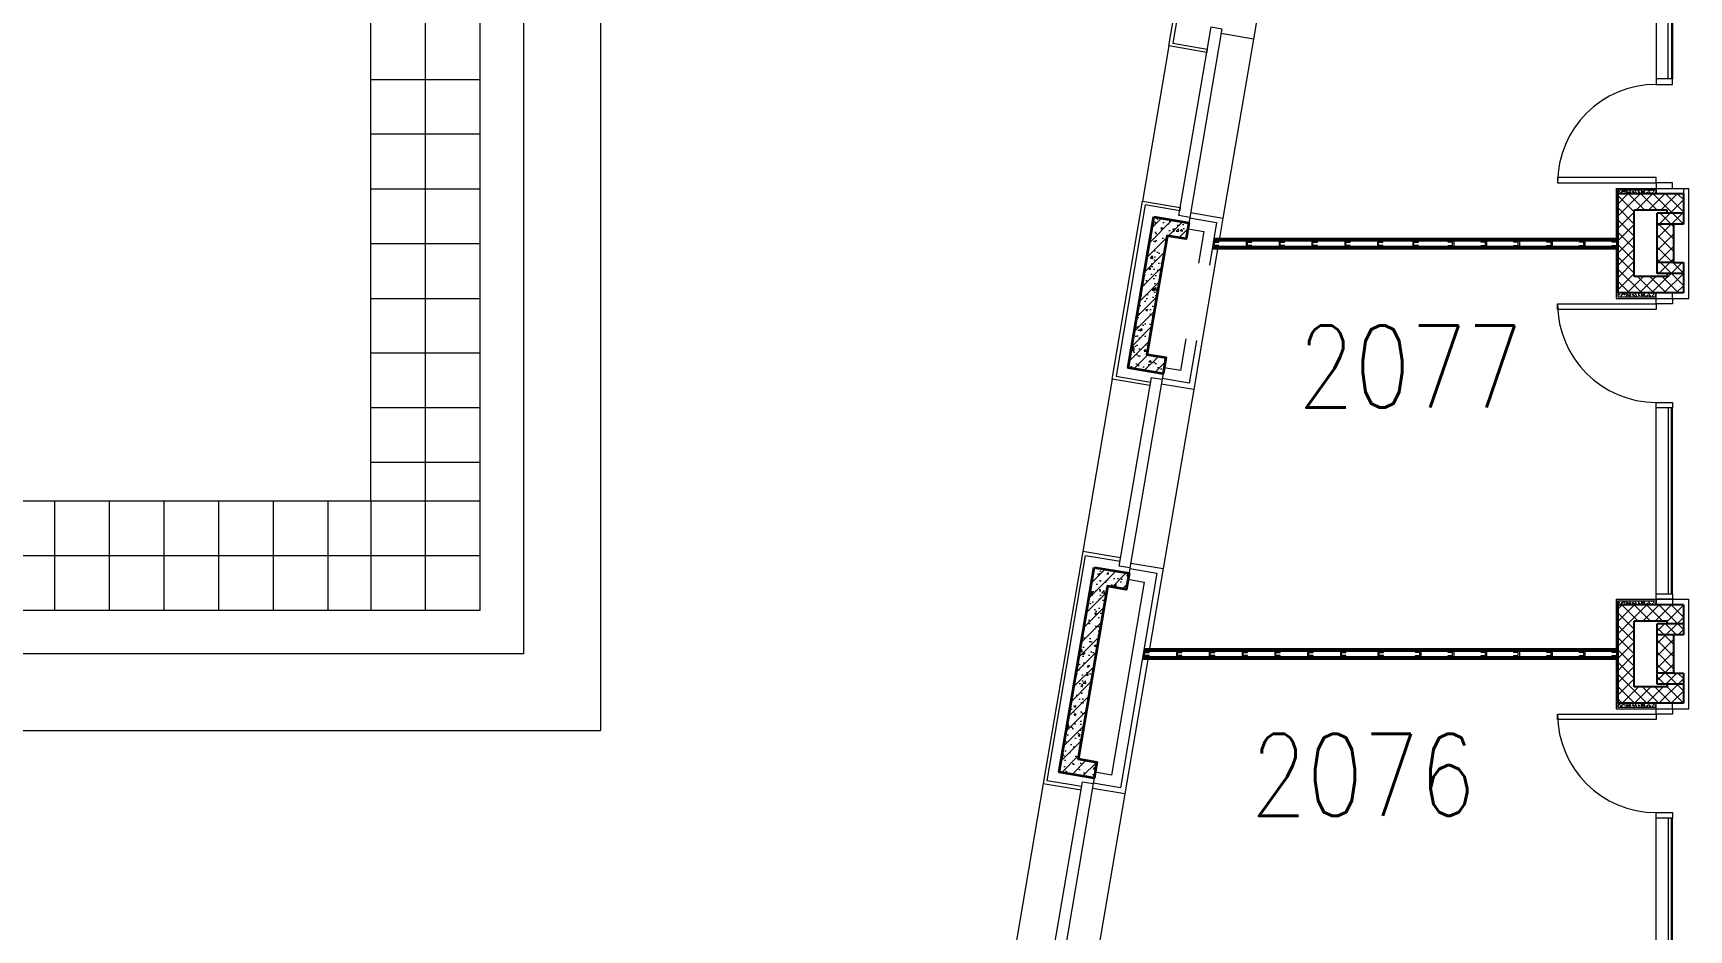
# Model space of a CAD drawing. Header units: inches. Extents: x 342932 to 557958, y 80625 to 242727.
# Drawn here: x 468145 to 483282, y 223405 to 231601 of the extents above; entities that cross this region are included whole.
import ezdxf
from ezdxf.enums import TextEntityAlignment as Align

# ---------------------------------------------------------------- set-up
doc = ezdxf.new("R2010")
doc.units = ezdxf.units.IN
doc.header["$MEASUREMENT"] = 0
for name, color, linetype, lineweight in [('First Floor$0$A-G24-M-Roof', 251, 'Continuous', 20), ('First Floor$0$A-G24-M-Roof-Tile', 251, 'Continuous', 9), ('First Floor$0$A-G250-G-Walls-Low-Level', 251, 'Continuous', 15), ('First Floor$0$A-G250-G-Walls-Precast-Concrete', 251, 'Continuous', 35), ('First Floor$0$A-G250-M-Walls-Blockwork', 7, 'Continuous', 25), ('First Floor$0$A-G250-M-Walls-Plasterboard-Partition', 7, 'Continuous', 9), ('First Floor$0$A-G252-H-Internal-Walls', 251, 'Continuous', 9), ('First Floor$0$A-G262-H-Precast-Panel', 251, 'Continuous', 5), ('First Floor$0$A-G312-M-Wall-Cladding-Panel', 7, 'Continuous', 9), ('First Floor$0$A-G312-M-Wall-Finish-Plaster', 7, 'Continuous', 15), ('First Floor$0$A-G321-M-Window', 251, 'Continuous', 9), ('First Floor$0$A-G322-M-Door', 251, 'Continuous', 15), ('First Floor$0$Z-Z001-S-Room-Name-Identification-250', 7, 'Continuous', 15)]:
    doc.layers.add(name, color=color, linetype=linetype, lineweight=lineweight)
doc.styles.add('First Floor$0$Tag-RomanS', font='romans.shx', dxfattribs={"width": 0.8})
pattern_1 = [(45, (361382.11, 239676.52), (-56.1266, 56.1266), []), (135, (361382.11, 239676.52), (-56.1266, -56.1266), [])]
pattern_2 = [(45, (361382.11, 239676.52), (-56.1266, 56.1266), [])]
pattern_3 = [(50, (361382.11, 239676.52), (182.18467, -15.93909), [19.05, -209.55]), (355, (361382.11, 239676.52), (-35.24283, 191.05664), [15.24, -167.64]), (100.451, (361397.3, 239675.2), (146.9425, 175.1167), [16.19, -178.09]), (46.1842, (361382.11, 239727.32), (271.07904, -42.04233), [28.575, -314.325]), (96.6356, (361404.7, 239723.82), (237.40423, 247.42556), [24.285, -267.135]), (351.184, (361382.1, 239727.32), (237.4046, 247.4251), [22.86, -251.46]), (21, (361407.51, 239714.62), (151.61488, -102.26552), [19.05, -209.55]), (326, (361407.51, 239714.62), (61.80203, 184.18797), [15.24, -167.64]), (71.4514, (361420.15, 239706.1), (213.4165, 81.92286), [16.19, -178.09]), (37.5, (361382.114, 239676.52), (3.088603, 84.55504), [0, -165.608, 0, -170.18, 0, -168.275]), (7.5, (361382.11, 239676.52), (66.81966, 100.180575), [0, -97.028, 0, -161.798, 0, -64.135]), (327.5, (361325.47, 239676.52), (135.590595, -5.728744), [0, -63.5, 0, -198.12, 0, -262.89]), (317.5, (361300.07, 239676.52), (148.12918, 25.42649), [0, -82.55, 0, -131.572, 0, -186.69])]

# ---------------------------------------------------------------- blocks, each defined once
blk = doc.blocks.new('First Floor$0$d12')
at = {"layer": 'First Floor$0$A-G321-M-Window', "elevation": 0}
blk.add_lwpolyline([(121790, -35700), (121790, -34000), (121760, -34000), (121760, -35700)], close=True, dxfattribs=at)
at = {"layer": 'First Floor$0$A-G322-M-Door'}
for p, q in [((121650, -35700, 0), (121650, -34000, 0)), ((121800, -35700, 0), (121800, -34000, 0))]:
    blk.add_line(p, q, dxfattribs=at)
at = {"layer": 'First Floor$0$A-G322-M-Door', "elevation": 0}
for points in [[(120750, -33100), (120750, -33050), (121650, -33050), (121650, -33100)], [(121650, -33000), (121800, -33000), (121800, -33050), (121650, -33050)], [(121650, -33950), (121800, -33950), (121800, -34000), (121650, -34000)], [(121650, -35700), (121800, -35700), (121800, -35750), (121650, -35750)]]:
    blk.add_lwpolyline(points, close=True, dxfattribs=at)
at = {"layer": 'First Floor$0$A-G322-M-Door'}
blk.add_arc((121650, -33050, 0), 900, 180, 270, dxfattribs=at)
blk = doc.blocks.new('First Floor$0$d13a')
at = {"layer": 'First Floor$0$A-G321-M-Window'}
blk.add_lwpolyline([(-10, 1544), (-10, 1000), (-40, 1000), (-40, 1544)], close=True, dxfattribs=at)
at = {"layer": 'First Floor$0$A-G322-M-Door'}
for p, q in [((-150, 1544, 0), (-150, 1000)), ((0, 1544, 0), (0, 1000))]:
    blk.add_line(p, q, dxfattribs=at)
at = {"layer": 'First Floor$0$A-G322-M-Door', "elevation": 0}
blk.add_lwpolyline([(-150, 1544), (0, 1544), (0, 1594), (-150, 1594)], close=True, dxfattribs=at)
at = {"layer": 'First Floor$0$A-G322-M-Door'}
for points in [[(-150, 950), (0, 950), (0, 1000), (-150, 1000)], [(-1050, 100), (-1050, 50), (-150, 50), (-150, 100)], [(-150, 0), (0, 0), (0, 50), (-150, 50)]]:
    blk.add_lwpolyline(points, close=True, dxfattribs=at)
blk.add_arc((-150, 50), 900, 90, 180, dxfattribs=at)
blk = doc.blocks.new('First Floor$0$tag-roomname')
at = {"lineweight": 18, "ltscale": 0.01, "style": 'First Floor$0$Tag-RomanS', "width": 0.8}
blk.add_attdef('ROOM_NO_2', text='', height=3, dxfattribs=at).set_placement((0, 1.612), align=Align.MIDDLE_CENTER)
at = {"linetype": 'ByBlock', "lineweight": 15, "ltscale": 0.01, "style": 'First Floor$0$Tag-RomanS', "width": 0.8, "flags": 1}
for tag, p in [('ROOM_NAME_1', (0, -2.288)), ('ROOM_NAME_2', (0, -5.744))]:
    blk.add_attdef(tag, text='', height=2.5, dxfattribs=at).set_placement(p, align=Align.MIDDLE_CENTER)

msp = doc.modelspace()

# ---------------------------------------------------------------- hatches: boundary and pattern name
at = {"layer": 'First Floor$0$A-G252-H-Internal-Walls'}
h = msp.add_hatch(dxfattribs=at)
h.set_pattern_fill('AR-CONC', color=256, scale=0.3, angle=90, style=0)
h.set_pattern_definition([(140, (361382.114, 239676.52), (4.781726, 54.6554), [5.715, -62.865]), (85, (361382.114, 239676.52), (-57.316993, -10.572848), [4.572, -50.292]), (190.451, (361382.51, 239681.076), (-52.535006, 44.08275), [4.857, -53.427]), (136.1842, (361366.874, 239676.52), (12.6127, 81.323712), [8.5725, -94.2975]), (186.6356, (361367.925, 239683.3), (-74.227667, 71.22127), [7.2855, -80.1405]), (81.184, (361366.87, 239676.52), (-74.227535, 71.22138), [6.858, -75.438]), (111, (361370.684, 239684.14), (30.679656, 45.484464), [5.715, -62.865]), (56, (361370.684, 239684.14), (-55.25639, 18.540609), [4.572, -50.292]), (161.4514, (361373.24, 239687.93), (-24.576857, 64.024947), [4.857, -53.427]), (127.5, (361382.114, 239676.522), (-25.3665117, 0.926581), [0, -49.6824, 0, -51.054, 0, -50.4825]), (97.5, (361382.114, 239676.522), (-30.0541724, 20.045899), [0, -29.1084, 0, -48.5394, 0, -19.2405]), (57.5, (361382.114, 239659.53), (1.7186232, 40.6771786), [0, -19.05, 0, -59.436, 0, -78.867]), (47.5, (361382.114, 239651.91), (-7.627947, 44.438754), [0, -24.765, 0, -39.4716, 0, -56.007])])
h.paths.add_polyline_path([(482982.1, 230167.5), (482882.1, 230167.5), (482882.1, 230132.5), (482982.1, 230132.5)])
h.paths.add_polyline_path([(482882.1, 230167.5), (482632.1, 230167.5), (482632.1, 230132.5), (482882.1, 230132.5)])
h = msp.add_hatch(dxfattribs=at)
h.set_pattern_fill('ANSI37', color=256, scale=25, style=0)
h.set_pattern_definition(pattern_1)
h.paths.add_polyline_path([(483132.1, 230132.5), (482882.1, 230132.5), (482882.1, 229982.5), (483082.1, 229982.5), (483082.1, 229954.5), (483132.1, 229954.5)])
h.paths.add_polyline_path([(482882.1, 230132.5), (482632.1, 230132.5), (482632.1, 229226.5), (482882.1, 229226.5), (482882.1, 229376.5), (482782.1, 229376.5), (482782.1, 229982.5), (482882.1, 229982.5)])
h.paths.add_polyline_path([(483132.1, 229404.5), (483082.1, 229404.5), (483082.1, 229376.5), (482882.1, 229376.5), (482882.1, 229226.5), (483132.1, 229226.5)])
h.paths.add_polyline_path([(483232.1, 229404.5), (483132.1, 229404.5), (483132.1, 229226.5), (483232.1, 229226.5)])
h.paths.add_polyline_path([(483232.1, 229504.5), (483142.1, 229504.5), (483132.1, 229504.5), (483132.1, 229404.5), (483232.1, 229404.5)])
h.paths.add_polyline_path([(483132.1, 229954.5), (482992.1, 229954.5), (482992.1, 229854.5), (483132.1, 229854.5)])
h.paths.add_polyline_path([(483232.1, 229954.5), (483132.1, 229954.5), (483132.1, 229854.5), (483142.1, 229854.5), (483232.1, 229854.5)])
h.paths.add_polyline_path([(483232.1, 230132.5), (483132.1, 230132.5), (483132.1, 229954.5), (483232.1, 229954.5)])
h.paths.add_polyline_path([(483132.1, 229854.5), (482992.1, 229854.5), (482992.1, 229504.5), (483132.1, 229504.5)])
h.paths.add_polyline_path([(483142.1, 229854.5), (483132.1, 229854.5), (483132.1, 229504.5), (483142.1, 229504.5)])
h.paths.add_polyline_path([(483132.1, 229504.5), (482992.1, 229504.5), (482992.1, 229404.5), (483132.1, 229404.5)])
h = msp.add_hatch(dxfattribs=at)
h.set_pattern_fill('AR-CONC', color=256, scale=0.3, angle=90, style=0)
h.set_pattern_definition([(140, (361382.114, 238735.52), (4.781726, 54.6554), [5.715, -62.865]), (85, (361382.114, 238735.52), (-57.316993, -10.572848), [4.572, -50.292]), (190.451, (361382.51, 238740.076), (-52.535006, 44.08275), [4.857, -53.427]), (136.1842, (361366.874, 238735.52), (12.6127, 81.323712), [8.5725, -94.2975]), (186.6356, (361367.925, 238742.3), (-74.227667, 71.22127), [7.2855, -80.1405]), (81.184, (361366.87, 238735.52), (-74.227535, 71.22138), [6.858, -75.438]), (111, (361370.684, 238743.14), (30.679656, 45.484464), [5.715, -62.865]), (56, (361370.684, 238743.14), (-55.25639, 18.540609), [4.572, -50.292]), (161.4514, (361373.24, 238746.93), (-24.576857, 64.024947), [4.857, -53.427]), (127.5, (361382.114, 238735.522), (-25.3665117, 0.926581), [0, -49.6824, 0, -51.054, 0, -50.4825]), (97.5, (361382.114, 238735.522), (-30.0541724, 20.045899), [0, -29.1084, 0, -48.5394, 0, -19.2405]), (57.5, (361382.114, 238718.53), (1.7186232, 40.6771786), [0, -19.05, 0, -59.436, 0, -78.867]), (47.5, (361382.114, 238710.91), (-7.627947, 44.438754), [0, -24.765, 0, -39.4716, 0, -56.007])])
h.paths.add_polyline_path([(482982.1, 229226.5), (482882.1, 229226.5), (482882.1, 229191.5), (482982.1, 229191.5)])
h.paths.add_polyline_path([(482882.1, 229226.5), (482632.1, 229226.5), (482632.1, 229191.5), (482882.1, 229191.5)])
h = msp.add_hatch(dxfattribs=at)
h.set_pattern_fill('AR-CONC', color=256, scale=0.3, angle=90, style=0)
h.set_pattern_definition([(140, (361382.114, 235920.52), (4.781726, 54.6554), [5.715, -62.865]), (85, (361382.114, 235920.52), (-57.316993, -10.572848), [4.572, -50.292]), (190.451, (361382.51, 235925.076), (-52.535006, 44.08275), [4.857, -53.427]), (136.1842, (361366.874, 235920.52), (12.6127, 81.323712), [8.5725, -94.2975]), (186.6356, (361367.925, 235927.3), (-74.227667, 71.22127), [7.2855, -80.1405]), (81.184, (361366.87, 235920.52), (-74.227535, 71.22138), [6.858, -75.438]), (111, (361370.684, 235928.14), (30.679656, 45.484464), [5.715, -62.865]), (56, (361370.684, 235928.14), (-55.25639, 18.540609), [4.572, -50.292]), (161.4514, (361373.24, 235931.93), (-24.576857, 64.024947), [4.857, -53.427]), (127.5, (361382.114, 235920.522), (-25.3665117, 0.926581), [0, -49.6824, 0, -51.054, 0, -50.4825]), (97.5, (361382.114, 235920.522), (-30.0541724, 20.045899), [0, -29.1084, 0, -48.5394, 0, -19.2405]), (57.5, (361382.114, 235903.53), (1.7186232, 40.6771786), [0, -19.05, 0, -59.436, 0, -78.867]), (47.5, (361382.114, 235895.91), (-7.627947, 44.438754), [0, -24.765, 0, -39.4716, 0, -56.007])])
h.paths.add_polyline_path([(482982.1, 226411.5), (482882.1, 226411.5), (482882.1, 226376.5), (482982.1, 226376.5)])
h.paths.add_polyline_path([(482882.1, 226411.5), (482632.1, 226411.5), (482632.1, 226376.5), (482882.1, 226376.5)])
h = msp.add_hatch(dxfattribs=at)
h.set_pattern_fill('ANSI37', color=256, scale=25, style=0)
h.set_pattern_definition(pattern_1)
h.paths.add_polyline_path([(483232.1, 226376.5), (483132.1, 226376.5), (483132.1, 226201.5), (483232.1, 226201.5)])
h.paths.add_polyline_path([(483132.1, 226376.5), (482882.1, 226376.5), (482882.1, 226226.5), (483082.1, 226226.5), (483082.1, 226201.5), (483132.1, 226201.5)])
h.paths.add_polyline_path([(482882.1, 226376.5), (482632.1, 226376.5), (482632.1, 225676.5), (482782.1, 225676.5), (482782.1, 226226.5), (482882.1, 226226.5)])
h.paths.add_polyline_path([(482882.1, 225626.5), (482782.1, 225626.5), (482782.1, 225676.5), (482632.1, 225676.5), (482632.1, 225476.5), (482882.1, 225476.5)])
h.paths.add_polyline_path([(483232.1, 225651.5), (483132.1, 225651.5), (483132.1, 225476.5), (483232.1, 225476.5)])
h.paths.add_polyline_path([(483132.1, 225651.5), (483082.1, 225651.5), (483082.1, 225626.5), (482882.1, 225626.5), (482882.1, 225476.5), (483132.1, 225476.5)])
h.paths.add_polyline_path([(483132.1, 225751.5), (482992.1, 225751.5), (482992.1, 225676.5), (483132.1, 225676.5)])
h.paths.add_polyline_path([(483132.1, 225676.5), (482992.1, 225676.5), (482992.1, 225651.5), (483132.1, 225651.5)])
h.paths.add_polyline_path([(483232.1, 225676.5), (483132.1, 225676.5), (483132.1, 225651.5), (483232.1, 225651.5)])
h.paths.add_polyline_path([(483232.1, 225751.5), (483142.1, 225751.5), (483132.1, 225751.5), (483132.1, 225676.5), (483232.1, 225676.5)])
h.paths.add_polyline_path([(483132.1, 226101.5), (482992.1, 226101.5), (482992.1, 225751.5), (483132.1, 225751.5)])
h.paths.add_polyline_path([(483142.1, 226101.5), (483132.1, 226101.5), (483132.1, 225751.5), (483142.1, 225751.5)])
h.paths.add_polyline_path([(483232.1, 226201.5), (483132.1, 226201.5), (483132.1, 226101.5), (483142.1, 226101.5), (483232.1, 226101.5)])
h.paths.add_polyline_path([(483132.1, 226201.5), (482992.1, 226201.5), (482992.1, 226101.5), (483132.1, 226101.5)])
h = msp.add_hatch(dxfattribs=at)
h.set_pattern_fill('AR-CONC', color=256, scale=0.3, angle=90, style=0)
h.set_pattern_definition([(140, (361382.114, 234985.52), (4.781726, 54.6554), [5.715, -62.865]), (85, (361382.114, 234985.52), (-57.316993, -10.572848), [4.572, -50.292]), (190.451, (361382.51, 234990.076), (-52.535006, 44.08275), [4.857, -53.427]), (136.1842, (361366.874, 234985.52), (12.6127, 81.323712), [8.5725, -94.2975]), (186.6356, (361367.925, 234992.3), (-74.227667, 71.22127), [7.2855, -80.1405]), (81.184, (361366.87, 234985.52), (-74.227535, 71.22138), [6.858, -75.438]), (111, (361370.684, 234993.14), (30.679656, 45.484464), [5.715, -62.865]), (56, (361370.684, 234993.14), (-55.25639, 18.540609), [4.572, -50.292]), (161.4514, (361373.24, 234996.93), (-24.576857, 64.024947), [4.857, -53.427]), (127.5, (361382.114, 234985.522), (-25.3665117, 0.926581), [0, -49.6824, 0, -51.054, 0, -50.4825]), (97.5, (361382.114, 234985.522), (-30.0541724, 20.045899), [0, -29.1084, 0, -48.5394, 0, -19.2405]), (57.5, (361382.114, 234968.53), (1.7186232, 40.6771786), [0, -19.05, 0, -59.436, 0, -78.867]), (47.5, (361382.114, 234960.91), (-7.627947, 44.438754), [0, -24.765, 0, -39.4716, 0, -56.007])])
h.paths.add_polyline_path([(482982.1, 225476.5), (482882.1, 225476.5), (482882.1, 225441.5), (482982.1, 225441.5)])
h.paths.add_polyline_path([(482882.1, 225476.5), (482632.1, 225476.5), (482632.1, 225441.5), (482882.1, 225441.5)])
at = {"layer": 'First Floor$0$A-G262-H-Precast-Panel'}
h = msp.add_hatch(dxfattribs=at)
h.set_pattern_fill('ANSI31', color=256, scale=25, style=0)
h.set_pattern_definition(pattern_2)
h.paths.add_polyline_path([(478389.8, 229922.3), (478710.1, 229867.6), (478684.9, 229719.8), (478512.4, 229749.2), (478327.6, 228664.8), (478500.1, 228635.4), (478474.9, 228487.5), (478154.5, 228542.2)])
h = msp.add_hatch(dxfattribs=at)
h.set_pattern_fill('AR-CONC', color=256, style=0)
h.set_pattern_definition(pattern_3)
h.paths.add_polyline_path([(478389.8, 229922.3), (478710.1, 229867.6), (478684.9, 229719.8), (478512.4, 229749.2), (478327.6, 228664.8), (478500.1, 228635.4), (478474.9, 228487.5), (478154.5, 228542.2)])
h = msp.add_hatch(dxfattribs=at)
h.set_pattern_fill('ANSI31', color=256, scale=25, style=0)
h.set_pattern_definition(pattern_2)
h.paths.add_polyline_path([(477843.7, 226718.5), (478164, 226663.8), (478138.8, 226516), (477966.3, 226545.4), (477697.5, 224968.1), (477870, 224938.7), (477844.8, 224790.9), (477524.4, 224845.5)])
h = msp.add_hatch(dxfattribs=at)
h.set_pattern_fill('AR-CONC', color=256, style=0)
h.set_pattern_definition(pattern_3)
h.paths.add_polyline_path([(477843.7, 226718.5), (478164, 226663.8), (478138.8, 226516), (477966.3, 226545.4), (477697.5, 224968.1), (477870, 224938.7), (477844.8, 224790.9), (477524.4, 224845.5)])

# ---------------------------------------------------------------- linework, layer by layer
at = {"layer": 'First Floor$0$A-G24-M-Roof'}
for p, q in [((473332.1, 240126.5), (473332.1, 225226.5)), ((472632.1, 225926.5), (472632.1, 232626.5)), ((472632.1, 225926.5), (463266.2, 225926.5)), ((463385.5, 225226.5), (473332.1, 225226.5))]:
    msp.add_line(p, q, dxfattribs=at)
at = {"layer": 'First Floor$0$A-G24-M-Roof-Tile'}
for p, q in [((471732.1, 226326.5), (471732.1, 239026.5)), ((472232.1, 226326.5), (472232.1, 239026.5)), ((471232.1, 227326.5), (471232.1, 238026.5)), ((471232.1, 231176.5), (472232.1, 231176.5)), ((472232.1, 230676.5), (471232.1, 230676.5)), ((472232.1, 230176.5), (471232.1, 230176.5)), ((472232.1, 229676.5), (471232.1, 229676.5)), ((471232.1, 229176.5), (472232.1, 229176.5)), ((472232.1, 228676.5), (471232.1, 228676.5)), ((472232.1, 228176.5), (471232.1, 228176.5)), ((472232.1, 227676.5), (471232.1, 227676.5)), ((464447.7, 227326.5), (471232.1, 227326.5)), ((468339.9, 227326.5), (468339.9, 226326.5)), ((468839.9, 227326.5), (468839.9, 226326.5)), ((469339.9, 227326.5), (469339.9, 226326.5)), ((469839.9, 227326.5), (469839.9, 226326.5)), ((470339.9, 227326.5), (470339.9, 226326.5)), ((470839.9, 227326.5), (470839.9, 226326.5)), ((471232.1, 227326.5), (471232.1, 226326.5)), ((471232.1, 227326.5), (472232.1, 227326.5)), ((463518.5, 226826.5), (472232.1, 226826.5)), ((463603.7, 226326.5), (472232.1, 226326.5))]:
    msp.add_line(p, q, dxfattribs=at)
at = {"layer": 'First Floor$0$A-G250-G-Walls-Low-Level'}
for p, q in [((478529.1, 231483.7, 0), (478287.5, 230066.5, 0)), ((479300.8, 231547.3, 0), (479021.8, 229910.9, 0)), ((478010.3, 228439.9, 0), (477741.4, 226862.7, 0)), ((478755.9, 228343.3, 0), (478477, 226706.9, 0)), ((477380.2, 224743.3), (477111.3, 223166, 0)), ((478124.6, 224646.8), (477845.6, 223010.4, 0))]:
    msp.add_line(p, q, dxfattribs=at)
at = {"layer": 'First Floor$0$A-G250-G-Walls-Precast-Concrete', "elevation": 0}
for points in [[(478389.8, 229922.3), (478710.1, 229867.6), (478684.9, 229719.8), (478512.4, 229749.2), (478327.6, 228664.8), (478500.1, 228635.4), (478474.9, 228487.5), (478154.5, 228542.2), (478389.8, 229922.3)], [(477843.7, 226718.5), (478164, 226663.8), (478138.8, 226516), (477966.3, 226545.4), (477697.5, 224968.1), (477870, 224938.7), (477844.8, 224790.9), (477524.4, 224845.5), (477843.7, 226718.5)]]:
    msp.add_lwpolyline(points, dxfattribs=at)
at = {"layer": 'First Floor$0$A-G250-M-Walls-Blockwork'}
for p, q in [((483232.1, 230132.5, 0), (482632.1, 230132.5, 0)), ((482632.1, 230132.5, 0), (482632.1, 229226.5, 0)), ((483232.1, 230132.5, 0), (483232.1, 229854.5)), ((483082.1, 229982.5, 0), (482782.1, 229982.5, 0)), ((482782.1, 229376.5, 0), (482782.1, 229982.5, 0)), ((482992.1, 229404.5, 0), (482992.1, 229954.5, 0)), ((483232.1, 229954.5, 0), (482992.1, 229954.5, 0)), ((483082.1, 229954.5, 0), (483082.1, 229982.5, 0)), ((483142.1, 229854.5, 0), (482992.1, 229854.5, 0)), ((483142.1, 229504.5, 0), (482992.1, 229504.5, 0)), ((483232.1, 229504.5, 0), (483232.1, 229226.5, 0)), ((483082.1, 229376.5, 0), (482782.1, 229376.5, 0)), ((483232.1, 229404.5, 0), (482992.1, 229404.5, 0)), ((483082.1, 229404.5, 0), (483082.1, 229376.5, 0)), ((483232.1, 229226.5, 0), (482632.1, 229226.5, 0)), ((483232.1, 226376.5, 0), (482632.1, 226376.5, 0)), ((482632.1, 226376.5, 0), (482632.1, 225476.5, 0)), ((483232.1, 226376.5, 0), (483232.1, 226101.5, 0)), ((483082.1, 226226.5, 0), (482782.1, 226226.5, 0)), ((482782.1, 225626.5, 0), (482782.1, 226226.5, 0)), ((482992.1, 225651.5, 0), (482992.1, 226201.5, 0)), ((483232.1, 226201.5, 0), (482992.1, 226201.5, 0)), ((483082.1, 226201.5), (483082.1, 226226.5, 0)), ((483142.1, 226101.5, 0), (482992.1, 226101.5, 0)), ((483142.1, 225751.5, 0), (482992.1, 225751.5, 0)), ((483232.1, 225751.5, 0), (483232.1, 225476.5, 0)), ((483082.1, 225626.5, 0), (482782.1, 225626.5, 0)), ((483232.1, 225651.5, 0), (482992.1, 225651.5, 0)), ((483082.1, 225651.5), (483082.1, 225626.5, 0)), ((483232.1, 225476.5, 0), (482632.1, 225476.5, 0))]:
    msp.add_line(p, q, dxfattribs=at)
at = {"layer": 'First Floor$0$A-G250-M-Walls-Blockwork', "elevation": 0}
for points in [[(483232.1, 229854.5), (483142.1, 229854.5), (483142.1, 229504.5), (483232.1, 229504.5)], [(483232.1, 226101.5), (483142.1, 226101.5), (483142.1, 225751.5), (483232.1, 225751.5)]]:
    msp.add_lwpolyline(points, dxfattribs=at)
at = {"layer": 'First Floor$0$A-G250-M-Walls-Plasterboard-Partition'}
for p, q in [((478939.9, 229726.5, 0), (478922.9, 229626.5, 0)), ((482632.1, 229639, 0), (478925, 229639, 0)), ((482632.1, 229651.5, 0), (478927.1, 229651.5, 0)), ((478935.6, 229701.5, 0), (482632.1, 229701.5, 0)), ((478937.7, 229714, 0), (482632.1, 229714, 0)), ((478939.9, 229726.5, 0), (482632.1, 229726.5, 0)), ((482632.1, 229726.5, 0), (482632.1, 229626.5, 0)), ((482632.1, 229626.5, 0), (478922.9, 229626.5, 0)), ((478301, 225976.5), (478284, 225876.5)), ((482632.1, 225876.5, 0), (478284, 225876.5)), ((482632.1, 225889, 0), (478286.1, 225889, 0)), ((482632.1, 225901.5, 0), (478288.2, 225901.5, 0)), ((478296.7, 225951.5, 0), (482632.1, 225951.5, 0)), ((478298.8, 225964, 0), (482632.1, 225964, 0)), ((478301, 225976.5), (482632.1, 225976.5, 0)), ((482632.1, 225976.5, 0), (482632.1, 225876.5, 0))]:
    msp.add_line(p, q, dxfattribs=at)
at = {"layer": 'First Floor$0$A-G250-M-Walls-Plasterboard-Partition', "elevation": 0}
for points in [[(478935.6, 229701.5), (478935.6, 229651.5), (478985.6, 229651.5), (478985.6, 229661.5), (478945.6, 229661.5), (478945.6, 229691.5), (478985.6, 229691.5), (478985.6, 229701.5)], [(479235.6, 229701.5), (479235.6, 229651.5), (479285.6, 229651.5), (479285.6, 229661.5), (479245.6, 229661.5), (479245.6, 229691.5), (479285.6, 229691.5), (479285.6, 229701.5)], [(479535.6, 229701.5), (479535.6, 229651.5), (479585.6, 229651.5), (479585.6, 229661.5), (479545.6, 229661.5), (479545.6, 229691.5), (479585.6, 229691.5), (479585.6, 229701.5)], [(479835.6, 229701.5), (479835.6, 229651.5), (479885.6, 229651.5), (479885.6, 229661.5), (479845.6, 229661.5), (479845.6, 229691.5), (479885.6, 229691.5), (479885.6, 229701.5)], [(480135.6, 229701.5), (480135.6, 229651.5), (480185.6, 229651.5), (480185.6, 229661.5), (480145.6, 229661.5), (480145.6, 229691.5), (480185.6, 229691.5), (480185.6, 229701.5)], [(480435.6, 229701.5), (480435.6, 229651.5), (480485.6, 229651.5), (480485.6, 229661.5), (480445.6, 229661.5), (480445.6, 229691.5), (480485.6, 229691.5), (480485.6, 229701.5)], [(480758.9, 229701.5), (480758.9, 229651.5), (480808.9, 229651.5), (480808.9, 229661.5), (480768.9, 229661.5), (480768.9, 229691.5), (480808.9, 229691.5), (480808.9, 229701.5)], [(481132.1, 229701.5), (481132.1, 229651.5), (481082.1, 229651.5), (481082.1, 229661.5), (481122.1, 229661.5), (481122.1, 229691.5), (481082.1, 229691.5), (481082.1, 229701.5)], [(481432.1, 229701.5), (481432.1, 229651.5), (481382.1, 229651.5), (481382.1, 229661.5), (481422.1, 229661.5), (481422.1, 229691.5), (481382.1, 229691.5), (481382.1, 229701.5)], [(481732.1, 229701.5), (481732.1, 229651.5), (481682.1, 229651.5), (481682.1, 229661.5), (481722.1, 229661.5), (481722.1, 229691.5), (481682.1, 229691.5), (481682.1, 229701.5)], [(482032.1, 229701.5), (482032.1, 229651.5), (481982.1, 229651.5), (481982.1, 229661.5), (482022.1, 229661.5), (482022.1, 229691.5), (481982.1, 229691.5), (481982.1, 229701.5)], [(482332.1, 229701.5), (482332.1, 229651.5), (482282.1, 229651.5), (482282.1, 229661.5), (482322.1, 229661.5), (482322.1, 229691.5), (482282.1, 229691.5), (482282.1, 229701.5)], [(482632.1, 229701.5), (482632.1, 229651.5), (482582.1, 229651.5), (482582.1, 229661.5), (482622.1, 229661.5), (482622.1, 229691.5), (482582.1, 229691.5), (482582.1, 229701.5)], [(478296.7, 225951.5), (478296.7, 225901.5), (478346.7, 225901.5), (478346.7, 225911.5), (478306.7, 225911.5), (478306.7, 225941.5), (478346.7, 225941.5), (478346.7, 225951.5)], [(478596.7, 225951.5), (478596.7, 225901.5), (478646.7, 225901.5), (478646.7, 225911.5), (478606.7, 225911.5), (478606.7, 225941.5), (478646.7, 225941.5), (478646.7, 225951.5)], [(478896.7, 225951.5), (478896.7, 225901.5), (478946.7, 225901.5), (478946.7, 225911.5), (478906.7, 225911.5), (478906.7, 225941.5), (478946.7, 225941.5), (478946.7, 225951.5)], [(479196.7, 225951.5), (479196.7, 225901.5), (479246.7, 225901.5), (479246.7, 225911.5), (479206.7, 225911.5), (479206.7, 225941.5), (479246.7, 225941.5), (479246.7, 225951.5)], [(479496.7, 225951.5), (479496.7, 225901.5), (479546.7, 225901.5), (479546.7, 225911.5), (479506.7, 225911.5), (479506.7, 225941.5), (479546.7, 225941.5), (479546.7, 225951.5)], [(479796.7, 225951.5), (479796.7, 225901.5), (479846.7, 225901.5), (479846.7, 225911.5), (479806.7, 225911.5), (479806.7, 225941.5), (479846.7, 225941.5), (479846.7, 225951.5)], [(480096.7, 225951.5), (480096.7, 225901.5), (480146.7, 225901.5), (480146.7, 225911.5), (480106.7, 225911.5), (480106.7, 225941.5), (480146.7, 225941.5), (480146.7, 225951.5)], [(480439.4, 225951.5), (480439.4, 225901.5), (480489.4, 225901.5), (480489.4, 225911.5), (480449.4, 225911.5), (480449.4, 225941.5), (480489.4, 225941.5), (480489.4, 225951.5)], [(480832.1, 225951.5), (480832.1, 225901.5), (480782.1, 225901.5), (480782.1, 225911.5), (480822.1, 225911.5), (480822.1, 225941.5), (480782.1, 225941.5), (480782.1, 225951.5)], [(481132.1, 225951.5), (481132.1, 225901.5), (481082.1, 225901.5), (481082.1, 225911.5), (481122.1, 225911.5), (481122.1, 225941.5), (481082.1, 225941.5), (481082.1, 225951.5)], [(481432.1, 225951.5), (481432.1, 225901.5), (481382.1, 225901.5), (481382.1, 225911.5), (481422.1, 225911.5), (481422.1, 225941.5), (481382.1, 225941.5), (481382.1, 225951.5)], [(481732.1, 225951.5), (481732.1, 225901.5), (481682.1, 225901.5), (481682.1, 225911.5), (481722.1, 225911.5), (481722.1, 225941.5), (481682.1, 225941.5), (481682.1, 225951.5)], [(482032.1, 225951.5), (482032.1, 225901.5), (481982.1, 225901.5), (481982.1, 225911.5), (482022.1, 225911.5), (482022.1, 225941.5), (481982.1, 225941.5), (481982.1, 225951.5)], [(482332.1, 225951.5), (482332.1, 225901.5), (482282.1, 225901.5), (482282.1, 225911.5), (482322.1, 225911.5), (482322.1, 225941.5), (482282.1, 225941.5), (482282.1, 225951.5)], [(482632.1, 225951.5), (482632.1, 225901.5), (482582.1, 225901.5), (482582.1, 225911.5), (482622.1, 225911.5), (482622.1, 225941.5), (482582.1, 225941.5), (482582.1, 225951.5)]]:
    msp.add_lwpolyline(points, close=True, dxfattribs=at)
at = {"layer": 'First Floor$0$A-G312-M-Wall-Cladding-Panel', "elevation": 0}
msp.add_lwpolyline([(478879.2, 231454.5), (478874.1, 231424.9), (478529.1, 231483.7), (478871.4, 233491.5), (478901.8, 233491.5), (478563.7, 231508.3), (478879.2, 231454.5)], dxfattribs=at)
for points in [[(478355.3, 228381.1), (478010.3, 228439.9), (478287.5, 230066.5), (478632.6, 230007.7), (478627.5, 229978.1), (478312.1, 230031.9), (478044.9, 228464.5), (478360.4, 228410.7)], [(477730.2, 224714), (477414.8, 224767.8), (477766, 226828.1), (478081.4, 226774.3), (478086.5, 226803.9), (477741.4, 226862.7), (477380.2, 224743.3), (477725.2, 224684.4)]]:
    msp.add_lwpolyline(points, close=True, dxfattribs=at)
at = {"layer": 'First Floor$0$A-G312-M-Wall-Finish-Plaster'}
for p, q in [((479669.7, 233711.5, 0), (479300.8, 231547.3, 0)), ((479300.8, 231547.3, 0), (479005, 231597.7, 0)), ((482617.1, 230182.5, 0), (482617.1, 229726.5, 0)), ((482617.1, 230182.5, 0), (483282.1, 230182.5, 0)), ((482632.1, 230167.5, 0), (482982.1, 230167.5, 0)), ((482632.1, 230132.5, 0), (482632.1, 230167.5, 0)), ((482982.1, 230182.5, 0), (482982.1, 230132.5, 0)), ((483232.1, 230182.5, 0), (483232.1, 230132.5, 0)), ((483282.1, 229176.5, 0), (483282.1, 230182.5, 0)), ((478726.1, 229961.3, 0), (479021.8, 229910.9, 0)), ((479021.8, 229910.9, 0), (478990.6, 229726.5, 0)), ((478973.6, 229626.5, 0), (478755.9, 228343.3, 0)), ((482617.1, 229626.5, 0), (482617.1, 229176.5, 0)), ((482632.1, 229226.5, 0), (482632.1, 229191.5, 0)), ((482632.1, 229191.5, 0), (482982.1, 229191.5, 0)), ((482982.1, 229176.5, 0), (482982.1, 229226.5, 0)), ((483132.1, 229176.5, 0), (483132.1, 229226.5, 0)), ((482617.1, 229176.5, 0), (483282.1, 229176.5, 0)), ((478755.9, 228343.3, 0), (478458.9, 228393.9, 0)), ((478180, 226757.5), (478475.7, 226707.1)), ((478475.7, 226707.1), (478351.2, 225976.5)), ((482617.1, 226426.5, 0), (482617.1, 225976.5, 0)), ((482617.1, 226426.5, 0), (483282.1, 226426.5, 0)), ((482632.1, 226411.5, 0), (482982.1, 226411.5, 0)), ((482632.1, 226376.5, 0), (482632.1, 226411.5, 0)), ((482982.1, 226426.5, 0), (482982.1, 226376.5, 0)), ((483132.1, 226426.5, 0), (483132.1, 226376.5, 0)), ((483282.1, 225426.5, 0), (483282.1, 226426.5, 0)), ((478334.2, 225876.5), (478124.6, 224646.8)), ((482617.1, 225876.5, 0), (482617.1, 225426.5, 0)), ((482617.1, 225426.5, 0), (483282.1, 225426.5, 0)), ((482632.1, 225476.5, 0), (482632.1, 225441.5, 0)), ((482632.1, 225441.5, 0), (482982.1, 225441.5, 0)), ((482982.1, 225426.5, 0), (482982.1, 225476.5, 0)), ((483132.1, 225426.5, 0), (483132.1, 225476.5, 0)), ((478124.6, 224646.8), (477828.8, 224697.2))]:
    msp.add_line(p, q, dxfattribs=at)
at = {"layer": 'First Floor$0$A-G312-M-Wall-Finish-Plaster', "elevation": 0}
for points in [[(478718.5, 229916.9), (478700.9, 229813.4), (478848.9, 229788.2), (478799.5, 229497.3)], [(478718.5, 229916.9), (478717.7, 229912), (478964.2, 229870), (478898.1, 229480.5)], [(478682.5, 228807.1), (478633.2, 228516.4), (478484.1, 228541.8), (478466.5, 228438.3)], [(478781.1, 228790.4), (478715, 228401), (478467.3, 228443.2), (478466.5, 228438.3)], [(478172.4, 226713.1), (478171.6, 226708.2), (478418.1, 226666.2), (478084.9, 224704.3), (477837.2, 224746.5), (477836.4, 224741.6)], [(478172.4, 226713.1), (478154.8, 226609.6), (478302.8, 226584.4), (478003.1, 224819.7), (477854, 224845.1), (477836.4, 224741.6)]]:
    msp.add_lwpolyline(points, dxfattribs=at)
at = {"layer": 'First Floor$0$A-G321-M-Window', "elevation": 0}
for points in [[(479012.6, 231642), (478718.5, 229916.9), (478620, 229933.7), (478914, 231658.9)], [(478466.5, 228438.3), (478172.4, 226713.1), (478073.9, 226729.9), (478367.9, 228455.1)], [(477836.4, 224741.6), (477542.3, 223016.5), (477443.8, 223033.3), (477737.8, 224758.4)]]:
    msp.add_lwpolyline(points, close=True, dxfattribs=at)

# ---------------------------------------------------------------- block references
at = {"layer": 'First Floor$0$A-G322-M-Door'}
for name, p in [('First Floor$0$d13a', (483132.1, 230182.5, 0)), ('First Floor$0$d12', (361332.1, 262176.5, 0)), ('First Floor$0$d12', (361332.1, 258426.5))]:
    msp.add_blockref(name, p, dxfattribs=at)
at = {"layer": 'First Floor$0$Z-Z001-S-Room-Name-Identification-250'}
ref = msp.add_blockref('First Floor$0$tag-roomname', (480737.4, 228151.1), dxfattribs=dict(at, xscale=250, yscale=250, zscale=250))
ref.add_attrib('ROOM_NO_2', '2077', dxfattribs={"layer": '0', "lineweight": 18, "ltscale": 0.01, "height": 750, "style": 'First Floor$0$Tag-RomanS', "width": 0.8}).set_placement((480737.4, 228554), align=Align.MIDDLE_CENTER)
ref = msp.add_blockref('First Floor$0$tag-roomname', (480304, 224417.9), dxfattribs=dict(at, xscale=250, yscale=250, zscale=250))
ref.add_attrib('ROOM_NO_2', '2076', dxfattribs={"layer": '0', "lineweight": 18, "ltscale": 0.01, "height": 750, "style": 'First Floor$0$Tag-RomanS', "width": 0.8}).set_placement((480304, 224820.8), align=Align.MIDDLE_CENTER)

doc.saveas('drawing.dxf')
